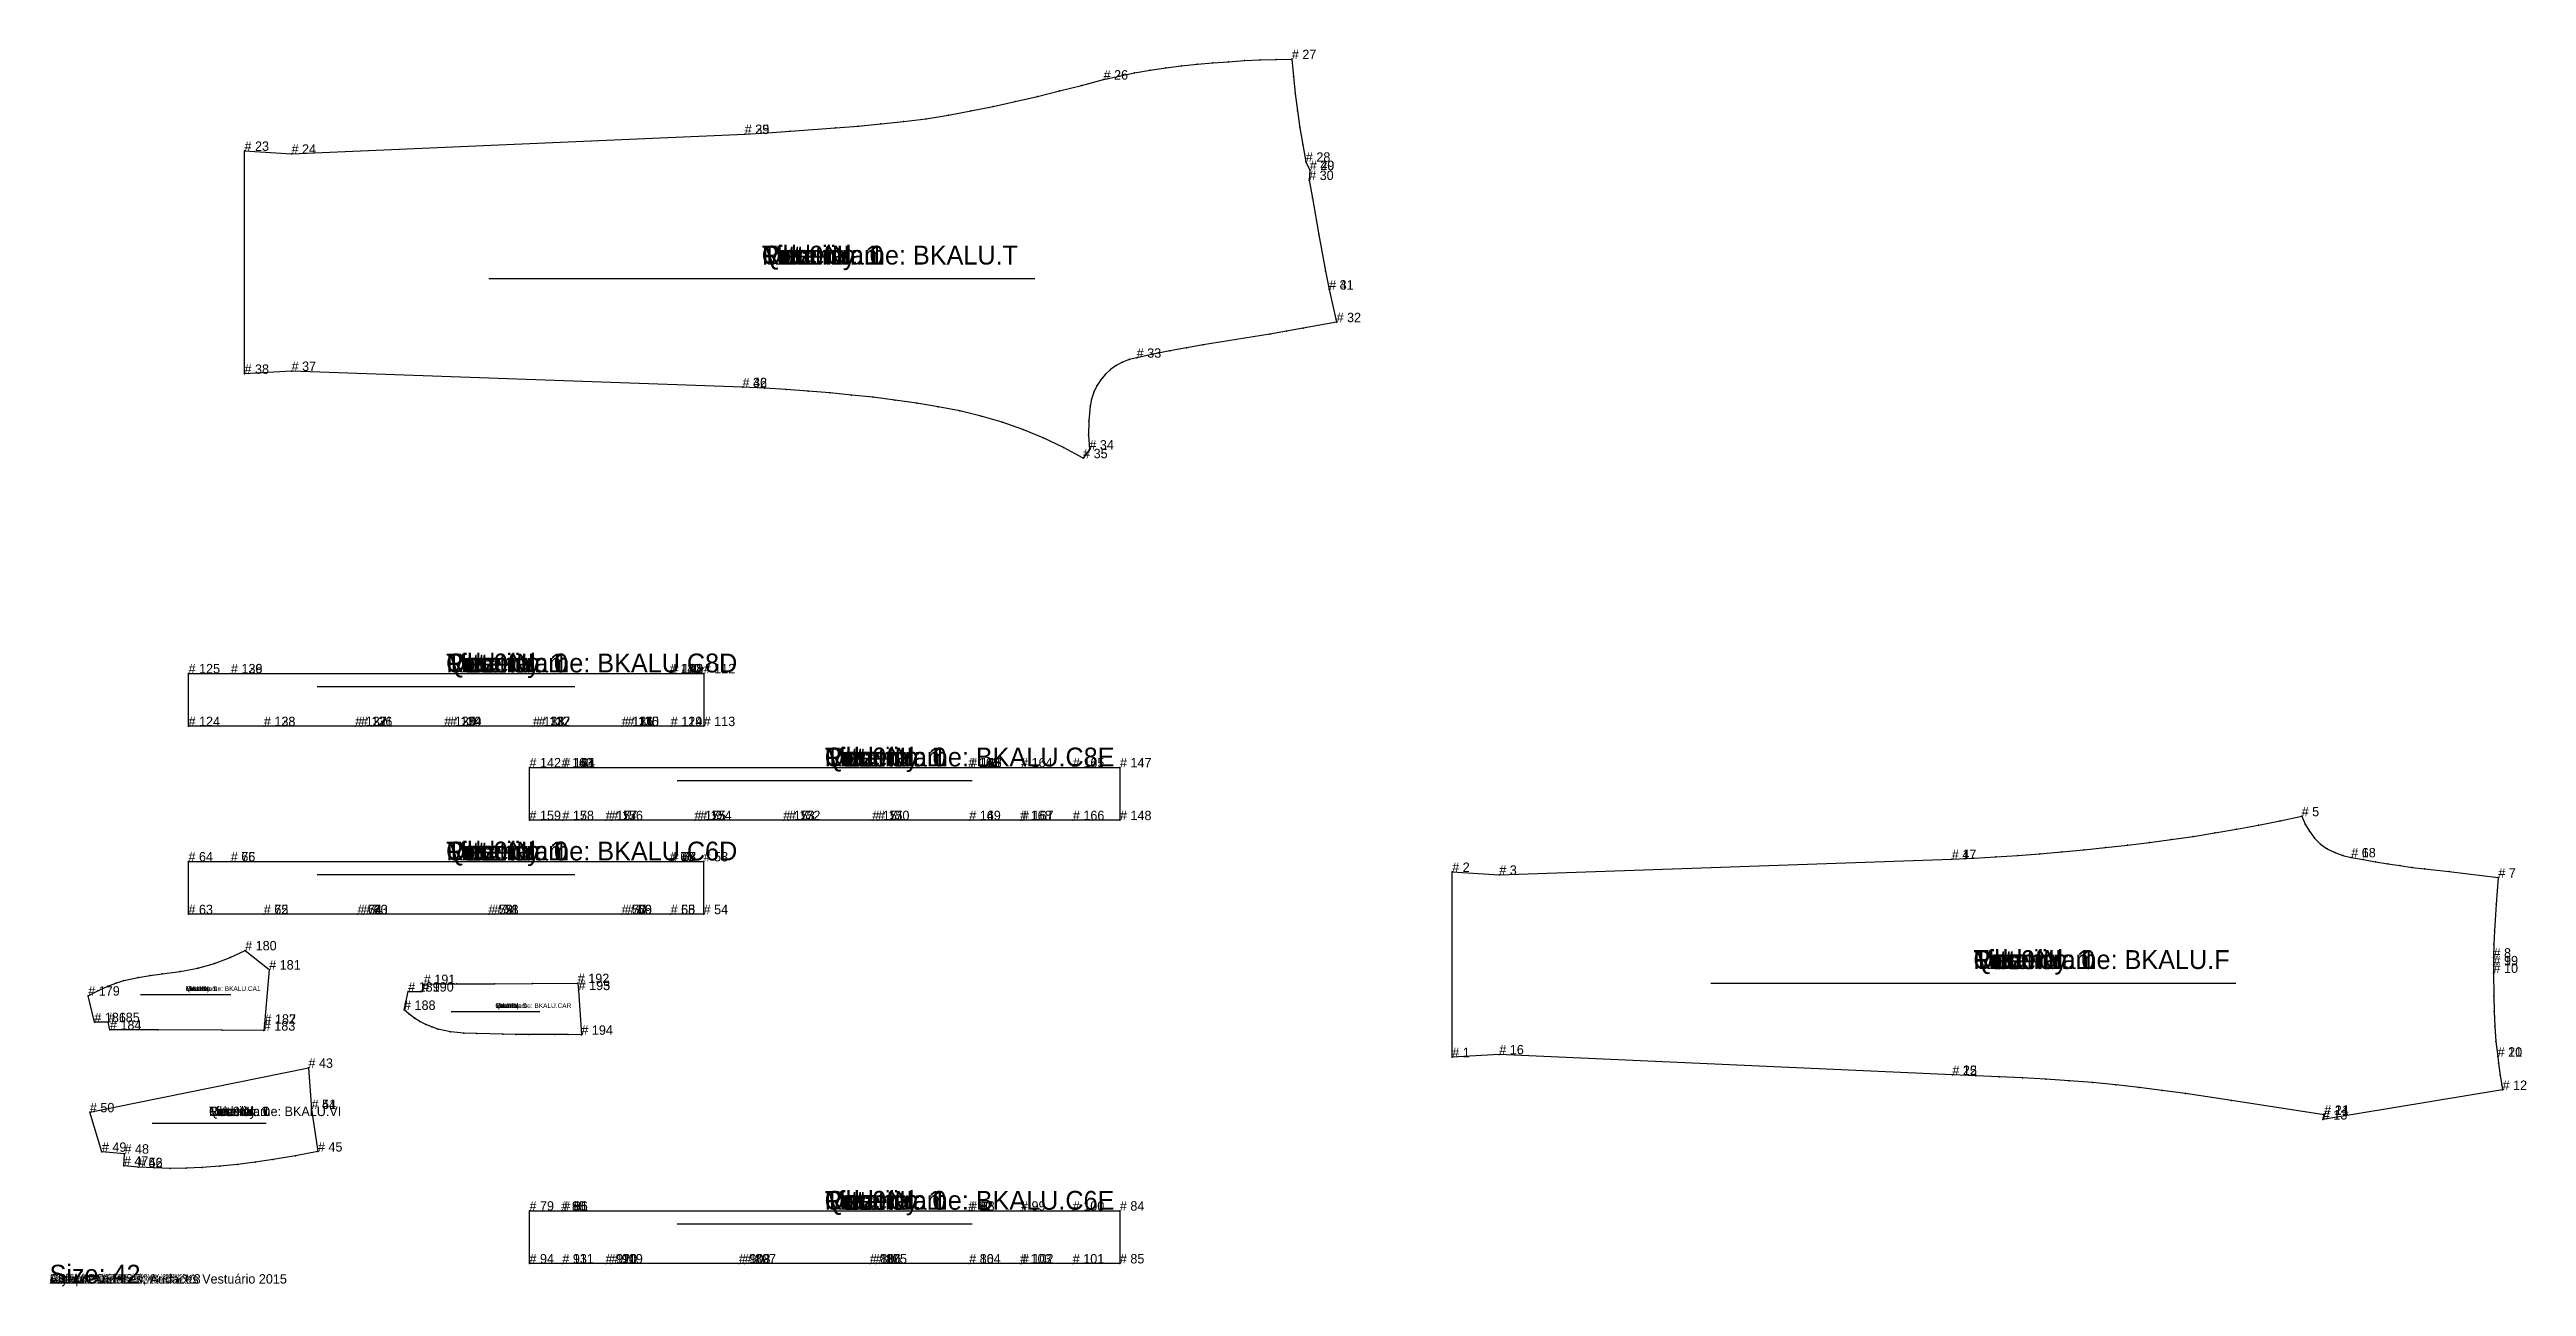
# Model space of a CAD drawing. Header units: metres. Extents: x 0 to 2630, y -3 to 1310.
import ezdxf

# ---------------------------------------------------------------- set-up
doc = ezdxf.new("R2010")
doc.units = ezdxf.units.M

# ---------------------------------------------------------------- blocks, each defined once
blk = doc.blocks.new('1')
at = {"layer": '1'}
blk.add_lwpolyline([(1489.4, 240.3), (1489.4, 436.9), (1539.4, 433.9), (2019.9, 450.5), (2043.2, 451.5), (2066.6, 452.8), (2089.9, 454.3), (2113.2, 456.1), (2136.6, 458.1), (2159.9, 460.3), (2183.1, 462.8), (2206.4, 465.4), (2229.7, 468.3), (2252.9, 471.3), (2276.1, 474.7), (2299.2, 478.3), (2322.3, 482.2), (2345.4, 486.5), (2368.4, 491.1), (2391.4, 496), (2395.2, 487.8), (2399.8, 480.1), (2405, 472.8), (2411.2, 466.3), (2418.5, 461.3), (2426.5, 457.5), (2435, 454.4), (2444, 452.4), (2456.8, 450), (2469.7, 447.7), (2482.7, 445.5), (2495.6, 443.6), (2508.7, 441.8), (2521.8, 440.3), (2548, 437.3), (2600.2, 430.9), (2598, 402.7), (2596, 374.4), (2595.4, 360.2), (2595.1, 346), (2595.1, 337.8), (2595.1, 329.8), (2595.4, 304.9), (2595.8, 288.9), (2596.5, 272.8), (2597.7, 256.8), (2599.5, 240.9), (2600.3, 234.1), (2602.2, 220.7), (2603.8, 210.6), (2604.7, 205.5), (2413.8, 174.1), (2415.3, 179.1), (2316.8, 194.2), (2267.9, 201.7), (2243.3, 205.1), (2218.8, 208.3), (2194.1, 211), (2169.4, 213.3), (2144.6, 215.2), (2119.8, 216.9), (2095, 218.4), (2070.2, 219.6), (2045.4, 220.6), (2020.5, 221.4), (1539.4, 243.3)], close=True, dxfattribs=at)
at = {"layer": '2'}
for p in [(2391.4, 496), (2019.9, 450.5), (2444, 452.4), (1489.4, 436.9), (1539.4, 433.9), (2600.2, 430.9), (2595.1, 346), (2595.1, 337.8), (2595.1, 329.8), (1489.4, 240.3), (1539.4, 243.3), (2599.5, 240.9), (2020.5, 221.4), (2604.7, 205.5), (2413.8, 174.1), (2415.3, 179.1)]:
    blk.add_point(p, dxfattribs=at)
at = {"layer": '3'}
for p in [(2276.1, 474.7), (2299.2, 478.3), (2322.3, 482.2), (2345.4, 486.5), (2368.4, 491.1), (2395.2, 487.8), (2399.8, 480.1), (2043.2, 451.5), (2066.6, 452.8), (2089.9, 454.3), (2113.2, 456.1), (2136.6, 458.1), (2159.9, 460.3), (2183.1, 462.8), (2206.4, 465.4), (2229.7, 468.3), (2252.9, 471.3), (2405, 472.8), (2411.2, 466.3), (2418.5, 461.3), (2426.5, 457.5), (2435, 454.4), (2456.8, 450), (2469.7, 447.7), (2482.7, 445.5), (2495.6, 443.6), (2508.7, 441.8), (2521.8, 440.3), (2548, 437.3), (2598, 402.7), (2596, 374.4), (2595.4, 360.2), (2595.4, 304.9), (2595.8, 288.9), (2596.5, 272.8), (2597.7, 256.8), (2045.4, 220.6), (2070.2, 219.6), (2095, 218.4), (2119.8, 216.9), (2144.6, 215.2), (2169.4, 213.3), (2194.1, 211), (2600.3, 234.1), (2602.2, 220.7), (2603.8, 210.6), (2218.8, 208.3), (2243.3, 205.1), (2267.9, 201.7), (2316.8, 194.2)]:
    blk.add_point(p, dxfattribs=at)
at = {"layer": '4'}
for p in [(2019.9, 450.5, 7.5), (2444, 452.4, 7.5), (2595.1, 337.8, 7.5), (2599.5, 240.9, 5.1), (2020.5, 221.4, 7.5), (2415.3, 179.1, 8.4)]:
    blk.add_point(p, dxfattribs=at)
at = {"layer": '7'}
blk.add_line((1764, 318.9), (2321.6, 318.9), dxfattribs=at)
at = {"layer": '84'}
blk.add_lwpolyline([(1489.4, 240.3), (1489.4, 436.9), (1539.4, 433.9), (2019.9, 450.5), (2043.2, 451.5), (2066.6, 452.8), (2089.9, 454.3), (2113.2, 456.1), (2136.6, 458.1), (2159.9, 460.3), (2183.1, 462.8), (2206.4, 465.4), (2229.7, 468.3), (2252.9, 471.3), (2276.1, 474.7), (2299.2, 478.3), (2322.3, 482.2), (2345.4, 486.5), (2368.4, 491.1), (2391.4, 496), (2395.2, 487.8), (2399.8, 480.1), (2405, 472.8), (2411.2, 466.3), (2418.5, 461.3), (2426.5, 457.5), (2435, 454.4), (2444, 452.4), (2456.8, 450), (2469.7, 447.7), (2482.7, 445.5), (2495.6, 443.6), (2508.7, 441.8), (2521.8, 440.3), (2548, 437.3), (2600.2, 430.9), (2598, 402.7), (2596, 374.4), (2595.4, 360.2), (2595.1, 346), (2595.1, 337.8), (2595.1, 329.8), (2595.4, 304.9), (2595.8, 288.9), (2596.5, 272.8), (2597.7, 256.8), (2599.5, 240.9), (2600.3, 234.1), (2602.2, 220.7), (2603.8, 210.6), (2604.7, 205.5), (2413.8, 174.1), (2415.3, 179.1), (2316.8, 194.2), (2267.9, 201.7), (2243.3, 205.1), (2218.8, 208.3), (2194.1, 211), (2169.4, 213.3), (2144.6, 215.2), (2119.8, 216.9), (2095, 218.4), (2070.2, 219.6), (2045.4, 220.6), (2020.5, 221.4), (1539.4, 243.3)], close=True, dxfattribs=at)
at = {"layer": '1'}
for s, height, p in [('# 17', 10, (2019.9, 450.5)), ('# 18', 10, (2444, 452.4)), ('Tilt: 0', 20, (2042.8, 333.9)), ('Quantity: 1', 20, (2042.8, 333.9)), ('Piece Name: BKALU.F', 20, (2042.8, 333.9)), ('Rotation: 0', 20, (2042.8, 333.9)), ('Fold: N', 20, (2042.8, 333.9)), ('Material: 1', 20, (2042.8, 333.9)), ('# 19', 10, (2595.1, 337.8)), ('# 20', 10, (2599.5, 240.9)), ('# 22', 10, (2020.5, 221.4)), ('# 21', 10, (2415.3, 179.1)), ('Size: 42', 10, (0, 0))]:
    blk.add_text(s, height=height, dxfattribs=at).set_placement(p)
at = {"layer": '2'}
for s, p in [('# 5', (2391.4, 496)), ('# 4', (2019.9, 450.5)), ('# 6', (2444, 452.4)), ('# 2', (1489.4, 436.9)), ('# 3', (1539.4, 433.9)), ('# 7', (2600.2, 430.9)), ('# 8', (2595.1, 346)), ('# 9', (2595.1, 337.8)), ('# 10', (2595.1, 329.8)), ('# 1', (1489.4, 240.3)), ('# 16', (1539.4, 243.3)), ('# 11', (2599.5, 240.9)), ('# 15', (2020.5, 221.4)), ('# 12', (2604.7, 205.5)), ('# 13', (2413.8, 174.1)), ('# 14', (2415.3, 179.1))]:
    blk.add_text(s, height=10, dxfattribs=at).set_placement(p)
blk = doc.blocks.new('2')
at = {"layer": '1'}
blk.add_lwpolyline([(207, 1202.2), (257, 1199.2), (738.2, 1220.1), (762.3, 1221.5), (786.4, 1223.1), (834.7, 1226.7), (858.7, 1228.6), (882.8, 1230.8), (906.8, 1233.3), (930.7, 1236.4), (954.5, 1240.2), (978.3, 1244.6), (1001.9, 1249.5), (1025.5, 1254.7), (1049, 1260.1), (1072.5, 1265.8), (1095.9, 1271.7), (1119.2, 1277.9), (1135.7, 1281.6), (1152.1, 1284.9), (1168.6, 1287.8), (1185.2, 1290.3), (1201.9, 1292.5), (1218.6, 1294.2), (1235.3, 1295.7), (1252, 1296.9), (1268.8, 1298), (1285.5, 1298.8), (1302.3, 1299.3), (1319.1, 1299.6), (1320.8, 1281.3), (1322.7, 1263.1), (1325.1, 1244.9), (1327.7, 1226.8), (1330.7, 1208.7), (1334, 1190.7), (1338.2, 1181.8), (1337.5, 1171.3), (1341, 1151.9), (1347.9, 1113.1), (1355, 1074.4), (1358.7, 1055), (1366.6, 1020.4), (1331.3, 1013.9), (1313.6, 1010.8), (1295.9, 1007.8), (1224.9, 996.4), (1207.2, 993.2), (1189.6, 989.9), (1172, 986.4), (1154.4, 982.7), (1146.5, 980.8), (1139.3, 978), (1132.7, 974.5), (1126.6, 970.2), (1121.1, 965.1), (1116.2, 959.3), (1112, 952.9), (1108.8, 946.1), (1106.5, 938.8), (1105, 931.2), (1103.7, 915.8), (1103.3, 900.5), (1104.1, 885.2), (1097.5, 876), (1076.6, 887.3), (1055.2, 897.5), (1033.5, 906.5), (1011.4, 914.3), (989.1, 920.8), (966.5, 926.2), (943.7, 930.7), (920.8, 934.5), (897.7, 937.8), (874.7, 940.7), (851.6, 943.1), (828.5, 945.3), (805.4, 947.2), (782.2, 948.9), (759.1, 950.3), (735.8, 951.4), (257, 968.6), (207, 965.6)], close=True, dxfattribs=at)
at = {"layer": '2'}
for p in [(1319.1, 1299.6), (1119.2, 1277.9), (738.2, 1220.1), (207, 1202.2), (257, 1199.2), (1334, 1190.7), (1337.5, 1171.3), (1338.2, 1181.8), (1358.7, 1055), (1366.6, 1020.4), (1154.4, 982.7), (207, 965.6), (257, 968.6), (735.8, 951.4), (1097.5, 876), (1104.1, 885.2)]:
    blk.add_point(p, dxfattribs=at)
at = {"layer": '3'}
for p in [(1185.2, 1290.3), (1201.9, 1292.5), (1218.6, 1294.2), (1235.3, 1295.7), (1252, 1296.9), (1268.8, 1298), (1285.5, 1298.8), (1302.3, 1299.3), (1072.5, 1265.8), (1095.9, 1271.7), (1135.7, 1281.6), (1152.1, 1284.9), (1168.6, 1287.8), (1320.8, 1281.3), (1322.7, 1263.1), (930.7, 1236.4), (954.5, 1240.2), (978.3, 1244.6), (1001.9, 1249.5), (1025.5, 1254.7), (1049, 1260.1), (1325.1, 1244.9), (762.3, 1221.5), (786.4, 1223.1), (834.7, 1226.7), (858.7, 1228.6), (882.8, 1230.8), (906.8, 1233.3), (1327.7, 1226.8), (1330.7, 1208.7), (1341, 1151.9), (1347.9, 1113.1), (1355, 1074.4), (1295.9, 1007.8), (1313.6, 1010.8), (1331.3, 1013.9), (1132.7, 974.5), (1139.3, 978), (1146.5, 980.8), (1172, 986.4), (1189.6, 989.9), (1207.2, 993.2), (1224.9, 996.4), (759.1, 950.3), (782.2, 948.9), (805.4, 947.2), (1112, 952.9), (1116.2, 959.3), (1121.1, 965.1), (1126.6, 970.2), (828.5, 945.3), (851.6, 943.1), (874.7, 940.7), (897.7, 937.8), (920.8, 934.5), (943.7, 930.7), (966.5, 926.2), (989.1, 920.8), (1105, 931.2), (1106.5, 938.8), (1108.8, 946.1), (1011.4, 914.3), (1033.5, 906.5), (1055.2, 897.5), (1103.3, 900.5), (1103.7, 915.8), (1076.6, 887.3)]:
    blk.add_point(p, dxfattribs=at)
at = {"layer": '4'}
for p in [(738.2, 1220.1, 7.5), (1338.2, 1181.8, 7.5), (1358.7, 1055, 7.5), (735.8, 951.4, 7.5)]:
    blk.add_point(p, dxfattribs=at)
at = {"layer": '7'}
blk.add_line((466.4, 1066.6), (1046.2, 1066.6), dxfattribs=at)
at = {"layer": '84'}
blk.add_lwpolyline([(207, 1202.2), (257, 1199.2), (738.2, 1220.1), (762.3, 1221.5), (786.4, 1223.1), (834.7, 1226.7), (858.7, 1228.6), (882.8, 1230.8), (906.8, 1233.3), (930.7, 1236.4), (954.5, 1240.2), (978.3, 1244.6), (1001.9, 1249.5), (1025.5, 1254.7), (1049, 1260.1), (1072.5, 1265.8), (1095.9, 1271.7), (1119.2, 1277.9), (1135.7, 1281.6), (1152.1, 1284.9), (1168.6, 1287.8), (1185.2, 1290.3), (1201.9, 1292.5), (1218.6, 1294.2), (1235.3, 1295.7), (1252, 1296.9), (1268.8, 1298), (1285.5, 1298.8), (1302.3, 1299.3), (1319.1, 1299.6), (1320.8, 1281.3), (1322.7, 1263.1), (1325.1, 1244.9), (1327.7, 1226.8), (1330.7, 1208.7), (1334, 1190.7), (1338.2, 1181.8), (1337.5, 1171.3), (1341, 1151.9), (1347.9, 1113.1), (1355, 1074.4), (1358.7, 1055), (1366.6, 1020.4), (1331.3, 1013.9), (1313.6, 1010.8), (1295.9, 1007.8), (1224.9, 996.4), (1207.2, 993.2), (1189.6, 989.9), (1172, 986.4), (1154.4, 982.7), (1146.5, 980.8), (1139.3, 978), (1132.7, 974.5), (1126.6, 970.2), (1121.1, 965.1), (1116.2, 959.3), (1112, 952.9), (1108.8, 946.1), (1106.5, 938.8), (1105, 931.2), (1103.7, 915.8), (1103.3, 900.5), (1104.1, 885.2), (1097.5, 876), (1076.6, 887.3), (1055.2, 897.5), (1033.5, 906.5), (1011.4, 914.3), (989.1, 920.8), (966.5, 926.2), (943.7, 930.7), (920.8, 934.5), (897.7, 937.8), (874.7, 940.7), (851.6, 943.1), (828.5, 945.3), (805.4, 947.2), (782.2, 948.9), (759.1, 950.3), (735.8, 951.4), (257, 968.6), (207, 965.6)], close=True, dxfattribs=at)
at = {"layer": '1'}
for s, height, p in [('# 39', 10, (738.2, 1220.1)), ('# 40', 10, (1338.2, 1181.8)), ('Tilt: 0', 20, (756.3, 1081.6)), ('Quantity: 1', 20, (756.3, 1081.6)), ('Piece Name: BKALU.T', 20, (756.3, 1081.6)), ('Rotation: 0', 20, (756.3, 1081.6)), ('Fold: N', 20, (756.3, 1081.6)), ('Material: 1', 20, (756.3, 1081.6)), ('# 41', 10, (1358.7, 1055)), ('# 42', 10, (735.8, 951.4)), ('Size: 42', 20, (0, 0))]:
    blk.add_text(s, height=height, dxfattribs=at).set_placement(p)
at = {"layer": '2'}
for s, p in [('# 27', (1319.1, 1299.6)), ('# 26', (1119.2, 1277.9)), ('# 23', (207, 1202.2)), ('# 25', (738.2, 1220.1)), ('# 24', (257, 1199.2)), ('# 28', (1334, 1190.7)), ('# 29', (1338.2, 1181.8)), ('# 30', (1337.5, 1171.3)), ('# 31', (1358.7, 1055)), ('# 32', (1366.6, 1020.4)), ('# 38', (207, 965.6)), ('# 37', (257, 968.6)), ('# 33', (1154.4, 982.7)), ('# 36', (735.8, 951.4)), ('# 34', (1104.1, 885.2)), ('# 35', (1097.5, 876))]:
    blk.add_text(s, height=10, dxfattribs=at).set_placement(p)
blk = doc.blocks.new('3')
at = {"layer": '1'}
blk.add_lwpolyline([(274.9, 229), (278.2, 185.3), (285, 140.1), (261.2, 135.6), (237.3, 131.6), (218.5, 128.8), (199.7, 126.4), (180.8, 124.5), (161.9, 123.1), (145, 122.4), (128, 122.3), (111, 122.7), (94, 123.5), (79, 125.1), (79.6, 137.9), (55.6, 139.9), (42.8, 181.8)], close=True, dxfattribs=at)
at = {"layer": '2'}
for p in [(274.9, 229), (278.2, 185.3), (42.8, 181.8), (55.6, 139.9), (79.6, 137.9), (285, 140.1), (79, 125.1), (94, 123.5)]:
    blk.add_point(p, dxfattribs=at)
at = {"layer": '3'}
for p in [(237.3, 131.6), (261.2, 135.6), (111, 122.7), (128, 122.3), (145, 122.4), (161.9, 123.1), (180.8, 124.5), (199.7, 126.4), (218.5, 128.8)]:
    blk.add_point(p, dxfattribs=at)
at = {"layer": '4'}
for p in [(278.2, 185.3, 6.6), (94, 123.5, 5.7)]:
    blk.add_point(p, dxfattribs=at)
at = {"layer": '7'}
blk.add_line((108.8, 170.3), (229.9, 170.3), dxfattribs=at)
at = {"layer": '84'}
blk.add_lwpolyline([(274.9, 229), (278.2, 185.3), (285, 140.1), (261.2, 135.6), (237.3, 131.6), (218.5, 128.8), (199.7, 126.4), (180.8, 124.5), (161.9, 123.1), (145, 122.4), (128, 122.3), (111, 122.7), (94, 123.5), (79, 125.1), (79.6, 137.9), (55.6, 139.9), (42.8, 181.8)], close=True, dxfattribs=at)
at = {"layer": '1'}
for s, height, p in [('Tilt: 0', 10, (169.3, 177.8)), ('Quantity: 1', 10, (169.3, 177.8)), ('Piece Name: BKALU.VI', 10, (169.3, 177.8)), ('Rotation: 0', 10, (169.3, 177.8)), ('Fold: N', 10, (169.3, 177.8)), ('Material: 1', 10, (169.3, 177.8)), ('# 51', 10, (278.2, 185.3)), ('# 52', 10, (94, 123.5)), ('Size: 42', 20, (0, 0))]:
    blk.add_text(s, height=height, dxfattribs=at).set_placement(p)
at = {"layer": '2'}
for s, p in [('# 43', (274.9, 229)), ('# 50', (42.8, 181.8)), ('# 44', (278.2, 185.3)), ('# 49', (55.6, 139.9)), ('# 47', (79, 125.1)), ('# 48', (79.6, 137.9)), ('# 46', (94, 123.5)), ('# 45', (285, 140.1))]:
    blk.add_text(s, height=10, dxfattribs=at).set_placement(p)
blk = doc.blocks.new('4')
at = {"layer": '1'}
blk.add_lwpolyline([(694.5, 448.1), (694.5, 392.1), (659.5, 392.1), (613.5, 392.1), (607.5, 392.1), (472, 392.1), (466, 392.1), (333, 392.1), (327, 392.1), (227.5, 392.1), (147.5, 392.1), (147.5, 448.1), (192.5, 448.1), (658.5, 448.1), (660.5, 448.1)], close=True, dxfattribs=at)
at = {"layer": '2'}
for p in [(147.5, 448.1), (192.5, 448.1), (658.5, 448.1), (660.5, 448.1), (694.5, 448.1), (147.5, 392.1), (227.5, 392.1), (327, 392.1), (333, 392.1), (466, 392.1), (472, 392.1), (607.5, 392.1), (613.5, 392.1), (659.5, 392.1), (694.5, 392.1)]:
    blk.add_point(p, dxfattribs=at)
at = {"layer": '4'}
for p in [(192.5, 448.1, 7.5), (658.5, 448.1, 7.5), (660.5, 448.1, 7.5), (227.5, 392.1, 7.5), (327, 392.1, 7.1), (333, 392.1, 7.1), (466, 392.1, 7.1), (472, 392.1, 7.1), (607.5, 392.1, 7.1), (613.5, 392.1, 7.1), (659.5, 392.1, 7.5)]:
    blk.add_point(p, dxfattribs=at)
at = {"layer": '7'}
blk.add_line((284.3, 434.1), (557.8, 434.1), dxfattribs=at)
at = {"layer": '84'}
blk.add_lwpolyline([(694.5, 448.1), (694.5, 392.1), (659.5, 392.1), (613.5, 392.1), (607.5, 392.1), (472, 392.1), (466, 392.1), (333, 392.1), (327, 392.1), (227.5, 392.1), (147.5, 392.1), (147.5, 448.1), (192.5, 448.1), (658.5, 448.1), (660.5, 448.1)], close=True, dxfattribs=at)
at = {"layer": '1'}
for s, height, p in [('# 76', 10, (192.5, 448.1)), ('Tilt: 0', 20, (421.1, 449.1)), ('Quantity: 1', 20, (421.1, 449.1)), ('Piece Name: BKALU.C6D', 20, (421.1, 449.1)), ('Rotation: 0', 20, (421.1, 449.1)), ('Fold: N', 20, (421.1, 449.1)), ('Material: 1', 20, (421.1, 449.1)), ('# 77', 10, (658.5, 448.1)), ('# 78', 10, (660.5, 448.1)), ('# 75', 10, (227.5, 392.1)), ('# 74', 10, (327, 392.1)), ('# 73', 10, (333, 392.1)), ('# 72', 10, (466, 392.1)), ('# 71', 10, (472, 392.1)), ('# 70', 10, (607.5, 392.1)), ('# 69', 10, (613.5, 392.1)), ('# 68', 10, (659.5, 392.1)), ('Size: 42', 10, (0, 0))]:
    blk.add_text(s, height=height, dxfattribs=at).set_placement(p)
at = {"layer": '2'}
for s, p in [('# 64', (147.5, 448.1)), ('# 65', (192.5, 448.1)), ('# 66', (658.5, 448.1)), ('# 67', (660.5, 448.1)), ('# 53', (694.5, 448.1)), ('# 63', (147.5, 392.1)), ('# 62', (227.5, 392.1)), ('# 61', (327, 392.1)), ('# 60', (333, 392.1)), ('# 59', (466, 392.1)), ('# 58', (472, 392.1)), ('# 57', (607.5, 392.1)), ('# 56', (613.5, 392.1)), ('# 55', (659.5, 392.1)), ('# 54', (694.5, 392.1))]:
    blk.add_text(s, height=10, dxfattribs=at).set_placement(p)
blk = doc.blocks.new('5')
at = {"layer": '1'}
blk.add_lwpolyline([(509.6, 77.4), (543.5, 77.4), (545.5, 77.4), (975.5, 77.4), (977.5, 77.4), (1031.5, 77.4), (1086.5, 77.4), (1136.5, 77.4), (1136.5, 21.4), (1086.5, 21.4), (1032.5, 21.4), (1030.5, 21.4), (976.5, 21.4), (877, 21.4), (871, 21.4), (738, 21.4), (732, 21.4), (596.5, 21.4), (590.5, 21.4), (544.5, 21.4), (509.6, 21.4)], close=True, dxfattribs=at)
at = {"layer": '2'}
for p in [(509.6, 77.4), (543.5, 77.4), (545.5, 77.4), (975.5, 77.4), (977.5, 77.4), (1136.5, 77.4), (509.6, 21.4), (544.5, 21.4), (590.5, 21.4), (596.5, 21.4), (732, 21.4), (738, 21.4), (871, 21.4), (877, 21.4), (976.5, 21.4), (1136.5, 21.4)]:
    blk.add_point(p, dxfattribs=at)
at = {"layer": '3'}
for p in [(1031.5, 77.4), (1086.5, 77.4), (1030.5, 21.4), (1032.5, 21.4), (1086.5, 21.4)]:
    blk.add_point(p, dxfattribs=at)
at = {"layer": '4'}
for p in [(543.5, 77.4, 7.5), (545.5, 77.4, 7.5), (975.5, 77.4, 7.5), (977.5, 77.4, 7.5), (1031.5, 77.4, 7.5), (1086.5, 77.4, 7.5), (544.5, 21.4, 7.5), (590.5, 21.4, 7.1), (596.5, 21.4, 7.1), (732, 21.4, 7.1), (738, 21.4, 7.1), (871, 21.4, 7.1), (877, 21.4, 7.1), (976.5, 21.4, 7.5), (1030.5, 21.4, 7.5), (1032.5, 21.4, 7.5), (1086.5, 21.4, 7.5)]:
    blk.add_point(p, dxfattribs=at)
at = {"layer": '7'}
blk.add_line((666.3, 63.4), (979.8, 63.4), dxfattribs=at)
at = {"layer": '84'}
blk.add_lwpolyline([(509.6, 77.4), (543.5, 77.4), (545.5, 77.4), (975.5, 77.4), (977.5, 77.4), (1031.5, 77.4), (1086.5, 77.4), (1136.5, 77.4), (1136.5, 21.4), (1086.5, 21.4), (1032.5, 21.4), (1030.5, 21.4), (976.5, 21.4), (877, 21.4), (871, 21.4), (738, 21.4), (732, 21.4), (596.5, 21.4), (590.5, 21.4), (544.5, 21.4), (509.6, 21.4)], close=True, dxfattribs=at)
at = {"layer": '1'}
for s, height, p in [('# 95', 10, (543.5, 77.4)), ('# 96', 10, (545.5, 77.4)), ('Tilt: 0', 20, (823, 78.4)), ('Quantity: 1', 20, (823, 78.4)), ('Piece Name: BKALU.C6E', 20, (823, 78.4)), ('Rotation: 0', 20, (823, 78.4)), ('Fold: N', 20, (823, 78.4)), ('Material: 1', 20, (823, 78.4)), ('# 97', 10, (975.5, 77.4)), ('# 98', 10, (977.5, 77.4)), ('# 99', 10, (1031.5, 77.4)), ('# 100', 10, (1086.5, 77.4)), ('# 111', 10, (544.5, 21.4)), ('# 110', 10, (590.5, 21.4)), ('# 109', 10, (596.5, 21.4)), ('# 108', 10, (732, 21.4)), ('# 107', 10, (738, 21.4)), ('# 106', 10, (871, 21.4)), ('# 105', 10, (877, 21.4)), ('# 104', 10, (976.5, 21.4)), ('# 103', 10, (1030.5, 21.4)), ('# 102', 10, (1032.5, 21.4)), ('# 101', 10, (1086.5, 21.4)), ('Size: 42', 20, (0, 0))]:
    blk.add_text(s, height=height, dxfattribs=at).set_placement(p)
at = {"layer": '2'}
for s, p in [('# 79', (509.6, 77.4)), ('# 80', (543.5, 77.4)), ('# 81', (545.5, 77.4)), ('# 82', (975.5, 77.4)), ('# 83', (977.5, 77.4)), ('# 84', (1136.5, 77.4)), ('# 94', (509.6, 21.4)), ('# 93', (544.5, 21.4)), ('# 92', (590.5, 21.4)), ('# 91', (596.5, 21.4)), ('# 90', (732, 21.4)), ('# 89', (738, 21.4)), ('# 88', (871, 21.4)), ('# 87', (877, 21.4)), ('# 86', (976.5, 21.4)), ('# 85', (1136.5, 21.4))]:
    blk.add_text(s, height=10, dxfattribs=at).set_placement(p)
blk = doc.blocks.new('6')
at = {"layer": '1'}
blk.add_lwpolyline([(694.6, 647.7), (694.6, 591.7), (659.6, 591.7), (613.6, 591.7), (607.6, 591.7), (519.3, 591.7), (513.3, 591.7), (425.1, 591.7), (419.1, 591.7), (330.6, 591.7), (324.6, 591.7), (227.6, 591.7), (147.6, 591.7), (147.6, 647.7), (192.6, 647.7), (658.6, 647.7), (660.6, 647.7)], close=True, dxfattribs=at)
at = {"layer": '2'}
for p in [(147.6, 647.7), (192.6, 647.7), (658.6, 647.7), (660.6, 647.7), (694.6, 647.7), (147.6, 591.7), (227.6, 591.7), (324.6, 591.7), (330.6, 591.7), (419.1, 591.7), (425.1, 591.7), (513.3, 591.7), (519.3, 591.7), (607.6, 591.7), (613.6, 591.7), (659.6, 591.7), (694.6, 591.7)]:
    blk.add_point(p, dxfattribs=at)
at = {"layer": '4'}
for p in [(192.6, 647.7, 7.5), (658.6, 647.7, 7.5), (660.6, 647.7, 7.5), (227.6, 591.7, 7.5), (324.6, 591.7, 7.1), (330.6, 591.7, 7.1), (419.1, 591.7, 7.1), (425.1, 591.7, 7.1), (513.3, 591.7, 7.1), (519.3, 591.7, 7.1), (607.6, 591.7, 7.1), (613.6, 591.7, 7.1), (659.6, 591.7, 7.5)]:
    blk.add_point(p, dxfattribs=at)
at = {"layer": '7'}
blk.add_line((284.3, 633.7), (557.8, 633.7), dxfattribs=at)
at = {"layer": '84'}
blk.add_lwpolyline([(694.6, 647.7), (694.6, 591.7), (659.6, 591.7), (613.6, 591.7), (607.6, 591.7), (519.3, 591.7), (513.3, 591.7), (425.1, 591.7), (419.1, 591.7), (330.6, 591.7), (324.6, 591.7), (227.6, 591.7), (147.6, 591.7), (147.6, 647.7), (192.6, 647.7), (658.6, 647.7), (660.6, 647.7)], close=True, dxfattribs=at)
at = {"layer": '1'}
for s, height, p in [('# 139', 10, (192.6, 647.7)), ('Tilt: 0', 20, (421.1, 648.7)), ('Quantity: 1', 20, (421.1, 648.7)), ('Piece Name: BKALU.C8D', 20, (421.1, 648.7)), ('Rotation: 0', 20, (421.1, 648.7)), ('Fold: N', 20, (421.1, 648.7)), ('Material: 1', 20, (421.1, 648.7)), ('# 140', 10, (658.6, 647.7)), ('# 141', 10, (660.6, 647.7)), ('# 138', 10, (227.6, 591.7)), ('# 137', 10, (324.6, 591.7)), ('# 136', 10, (330.6, 591.7)), ('# 135', 10, (419.1, 591.7)), ('# 134', 10, (425.1, 591.7)), ('# 133', 10, (513.3, 591.7)), ('# 132', 10, (519.3, 591.7)), ('# 131', 10, (607.6, 591.7)), ('# 130', 10, (613.6, 591.7)), ('# 129', 10, (659.6, 591.7)), ('Size: 42', 20, (0, 0))]:
    blk.add_text(s, height=height, dxfattribs=at).set_placement(p)
at = {"layer": '2'}
for s, p in [('# 125', (147.6, 647.7)), ('# 126', (192.6, 647.7)), ('# 127', (658.6, 647.7)), ('# 128', (660.6, 647.7)), ('# 112', (694.6, 647.7)), ('# 124', (147.6, 591.7)), ('# 123', (227.6, 591.7)), ('# 122', (324.6, 591.7)), ('# 121', (330.6, 591.7)), ('# 120', (419.1, 591.7)), ('# 119', (425.1, 591.7)), ('# 118', (513.3, 591.7)), ('# 117', (519.3, 591.7)), ('# 116', (607.6, 591.7)), ('# 115', (613.6, 591.7)), ('# 114', (659.6, 591.7)), ('# 113', (694.6, 591.7))]:
    blk.add_text(s, height=10, dxfattribs=at).set_placement(p)
blk = doc.blocks.new('7')
at = {"layer": '1'}
blk.add_lwpolyline([(509.6, 547.9), (543.6, 547.9), (545.6, 547.9), (975.6, 547.9), (977.6, 547.9), (1031.6, 547.9), (1086.6, 547.9), (1136.6, 547.9), (1136.6, 491.9), (1086.6, 491.9), (1032.6, 491.9), (1030.6, 491.9), (976.6, 491.9), (879.6, 491.9), (873.6, 491.9), (785.1, 491.9), (779.1, 491.9), (690.8, 491.9), (684.8, 491.9), (596.6, 491.9), (590.6, 491.9), (544.6, 491.9), (509.6, 491.9)], close=True, dxfattribs=at)
at = {"layer": '2'}
for p in [(509.6, 547.9), (543.6, 547.9), (545.6, 547.9), (975.6, 547.9), (977.6, 547.9), (1136.6, 547.9), (509.6, 491.9), (544.6, 491.9), (590.6, 491.9), (596.6, 491.9), (684.8, 491.9), (690.8, 491.9), (779.1, 491.9), (785.1, 491.9), (873.6, 491.9), (879.6, 491.9), (976.6, 491.9), (1136.6, 491.9)]:
    blk.add_point(p, dxfattribs=at)
at = {"layer": '3'}
for p in [(1031.6, 547.9), (1086.6, 547.9), (1030.6, 491.9), (1032.6, 491.9), (1086.6, 491.9)]:
    blk.add_point(p, dxfattribs=at)
at = {"layer": '4'}
for p in [(543.6, 547.9, 7.5), (545.6, 547.9, 7.5), (975.6, 547.9, 7.5), (977.6, 547.9, 7.5), (1031.6, 547.9, 7.5), (1086.6, 547.9, 7.5), (544.6, 491.9, 7.5), (590.6, 491.9, 7.1), (596.6, 491.9, 7.1), (684.8, 491.9, 7.1), (690.8, 491.9, 7.1), (779.1, 491.9, 7.1), (785.1, 491.9, 7.1), (873.6, 491.9, 7.1), (879.6, 491.9, 7.1), (976.6, 491.9, 7.5), (1030.6, 491.9, 7.5), (1032.6, 491.9, 7.5), (1086.6, 491.9, 7.5)]:
    blk.add_point(p, dxfattribs=at)
at = {"layer": '7'}
blk.add_line((666.3, 533.9), (979.8, 533.9), dxfattribs=at)
at = {"layer": '84'}
blk.add_lwpolyline([(509.6, 547.9), (543.6, 547.9), (545.6, 547.9), (975.6, 547.9), (977.6, 547.9), (1031.6, 547.9), (1086.6, 547.9), (1136.6, 547.9), (1136.6, 491.9), (1086.6, 491.9), (1032.6, 491.9), (1030.6, 491.9), (976.6, 491.9), (879.6, 491.9), (873.6, 491.9), (785.1, 491.9), (779.1, 491.9), (690.8, 491.9), (684.8, 491.9), (596.6, 491.9), (590.6, 491.9), (544.6, 491.9), (509.6, 491.9)], close=True, dxfattribs=at)
at = {"layer": '1'}
for s, height, p in [('# 160', 10, (543.6, 547.9)), ('# 161', 10, (545.6, 547.9)), ('Tilt: 0', 20, (823.1, 548.9)), ('Quantity: 1', 20, (823.1, 548.9)), ('Piece Name: BKALU.C8E', 20, (823.1, 548.9)), ('Rotation: 0', 20, (823.1, 548.9)), ('Fold: N', 20, (823.1, 548.9)), ('Material: 1', 20, (823.1, 548.9)), ('# 162', 10, (975.6, 547.9)), ('# 163', 10, (977.6, 547.9)), ('# 164', 10, (1031.6, 547.9)), ('# 165', 10, (1086.6, 547.9)), ('# 178', 10, (544.6, 491.9)), ('# 177', 10, (590.6, 491.9)), ('# 176', 10, (596.6, 491.9)), ('# 175', 10, (684.8, 491.9)), ('# 174', 10, (690.8, 491.9)), ('# 173', 10, (779.1, 491.9)), ('# 172', 10, (785.1, 491.9)), ('# 171', 10, (873.6, 491.9)), ('# 170', 10, (879.6, 491.9)), ('# 169', 10, (976.6, 491.9)), ('# 168', 10, (1030.6, 491.9)), ('# 167', 10, (1032.6, 491.9)), ('# 166', 10, (1086.6, 491.9)), ('Size: 42', 20, (0, 0))]:
    blk.add_text(s, height=height, dxfattribs=at).set_placement(p)
at = {"layer": '2'}
for s, p in [('# 142', (509.6, 547.9)), ('# 143', (543.6, 547.9)), ('# 144', (545.6, 547.9)), ('# 145', (975.6, 547.9)), ('# 146', (977.6, 547.9)), ('# 147', (1136.6, 547.9)), ('# 159', (509.6, 491.9)), ('# 158', (544.6, 491.9)), ('# 157', (590.6, 491.9)), ('# 156', (596.6, 491.9)), ('# 155', (684.8, 491.9)), ('# 154', (690.8, 491.9)), ('# 153', (779.1, 491.9)), ('# 152', (785.1, 491.9)), ('# 151', (873.6, 491.9)), ('# 150', (879.6, 491.9)), ('# 149', (976.6, 491.9)), ('# 148', (1136.6, 491.9))]:
    blk.add_text(s, height=10, dxfattribs=at).set_placement(p)
blk = doc.blocks.new('8')
at = {"layer": '1'}
blk.add_lwpolyline([(41.1, 305.6), (51.4, 310.9), (61.9, 315.6), (70.3, 318.8), (78.8, 321.6), (94.1, 324.9), (106.8, 327), (119.6, 328.8), (138.7, 331.3), (157.5, 334.7), (175, 339.7), (191.9, 346.2), (207.7, 353.7), (233.2, 333.3), (228.2, 275.8), (227.5, 268.5), (183.3, 269), (115.1, 269.4), (64.1, 269.5), (62.3, 277.5), (47.6, 277.4)], close=True, dxfattribs=at)
at = {"layer": '2'}
for p in [(207.7, 353.7), (233.2, 333.3), (41.1, 305.6), (47.6, 277.4), (62.3, 277.5), (64.1, 269.5), (227.5, 268.5), (228.2, 275.8)]:
    blk.add_point(p, dxfattribs=at)
at = {"layer": '3'}
for p in [(191.9, 346.2), (70.3, 318.8), (78.8, 321.6), (94.1, 324.9), (106.8, 327), (119.6, 328.8), (138.7, 331.3), (157.5, 334.7), (175, 339.7), (51.4, 310.9), (61.9, 315.6), (115.1, 269.4), (183.3, 269)]:
    blk.add_point(p, dxfattribs=at)
at = {"layer": '4'}
blk.add_point((228.2, 275.8, 7.5), dxfattribs=at)
at = {"layer": '7'}
blk.add_line((96.6, 306.9), (192.6, 306.9), dxfattribs=at)
at = {"layer": '84'}
blk.add_lwpolyline([(41.1, 305.6), (51.4, 310.9), (61.9, 315.6), (70.3, 318.8), (78.8, 321.6), (94.1, 324.9), (106.8, 327), (119.6, 328.8), (138.7, 331.3), (157.5, 334.7), (175, 339.7), (191.9, 346.2), (207.7, 353.7), (233.2, 333.3), (228.2, 275.8), (227.5, 268.5), (183.3, 269), (115.1, 269.4), (64.1, 269.5), (62.3, 277.5), (47.6, 277.4)], close=True, dxfattribs=at)
at = {"layer": '1'}
for s, height, p in [('Tilt: 0', 5, (144.6, 310.6)), ('Quantity: 1', 5, (144.6, 310.6)), ('Piece Name: BKALU.CA1', 5, (144.6, 310.6)), ('Rotation: 0', 5, (144.6, 310.6)), ('Fold: N', 5, (144.6, 310.6)), ('Material: 1', 5, (144.6, 310.6)), ('# 187', 10, (228.2, 275.8)), ('Size: 42', 20, (0, 0))]:
    blk.add_text(s, height=height, dxfattribs=at).set_placement(p)
at = {"layer": '2'}
for s, p in [('# 180', (207.7, 353.7)), ('# 181', (233.2, 333.3)), ('# 179', (41.1, 305.6)), ('# 186', (47.6, 277.4)), ('# 185', (62.3, 277.5)), ('# 184', (64.1, 269.5)), ('# 183', (227.5, 268.5)), ('# 182', (228.2, 275.8))]:
    blk.add_text(s, height=10, dxfattribs=at).set_placement(p)
blk = doc.blocks.new('9')
at = {"layer": '1'}
blk.add_lwpolyline([(376.4, 290.5), (380.8, 309.9), (395.7, 309.9), (397.4, 317.9), (432.2, 318), (472.6, 318.3), (513, 318.6), (560.9, 318.9), (561.8, 311.5), (564.7, 264.1), (550.8, 264.3), (536.9, 264.4), (509.1, 264.3), (495.3, 264.4), (481.4, 264.6), (453.6, 265.3), (439.8, 265.8), (425.9, 267.2), (412.4, 270.2), (405.8, 272.4), (399.4, 275), (393.3, 278.2), (387.4, 281.8), (381.8, 285.9)], close=True, dxfattribs=at)
at = {"layer": '2'}
for p in [(397.4, 317.9), (560.9, 318.9), (376.4, 290.5), (380.8, 309.9), (395.7, 309.9), (561.8, 311.5), (564.7, 264.1)]:
    blk.add_point(p, dxfattribs=at)
at = {"layer": '3'}
for p in [(432.2, 318), (472.6, 318.3), (513, 318.6), (381.8, 285.9), (387.4, 281.8), (393.3, 278.2), (399.4, 275), (405.8, 272.4), (412.4, 270.2), (425.9, 267.2), (439.8, 265.8), (453.6, 265.3), (481.4, 264.6), (495.3, 264.4), (509.1, 264.3), (536.9, 264.4), (550.8, 264.3)]:
    blk.add_point(p, dxfattribs=at)
at = {"layer": '4'}
blk.add_point((561.8, 311.5, 7.5), dxfattribs=at)
at = {"layer": '7'}
blk.add_line((426.3, 288.8), (520.5, 288.8), dxfattribs=at)
at = {"layer": '84'}
blk.add_lwpolyline([(376.4, 290.5), (380.8, 309.9), (395.7, 309.9), (397.4, 317.9), (432.2, 318), (472.6, 318.3), (513, 318.6), (560.9, 318.9), (561.8, 311.5), (564.7, 264.1), (550.8, 264.3), (536.9, 264.4), (509.1, 264.3), (495.3, 264.4), (481.4, 264.6), (453.6, 265.3), (439.8, 265.8), (425.9, 267.2), (412.4, 270.2), (405.8, 272.4), (399.4, 275), (393.3, 278.2), (387.4, 281.8), (381.8, 285.9)], close=True, dxfattribs=at)
at = {"layer": '1'}
for s, height, p in [('# 195', 10, (561.8, 311.5)), ('Tilt: 0', 5, (473.4, 292.5)), ('Quantity: 1', 5, (473.4, 292.5)), ('Piece Name: BKALU.CAR', 5, (473.4, 292.5)), ('Rotation: 0', 5, (473.4, 292.5)), ('Fold: N', 5, (473.4, 292.5)), ('Material: 1', 5, (473.4, 292.5)), ('Size: 42', 5, (0, 0))]:
    blk.add_text(s, height=height, dxfattribs=at).set_placement(p)
at = {"layer": '2'}
for s, p in [('# 189', (380.8, 309.9)), ('# 190', (395.7, 309.9)), ('# 191', (397.4, 317.9)), ('# 192', (560.9, 318.9)), ('# 193', (561.8, 311.5)), ('# 188', (376.4, 290.5)), ('# 194', (564.7, 264.1))]:
    blk.add_text(s, height=10, dxfattribs=at).set_placement(p)

msp = doc.modelspace()

# ---------------------------------------------------------------- linework, layer by layer
at = {"layer": '10'}
msp.add_line((0, 0), (0, 0), dxfattribs=at)
at = {"layer": '9'}
msp.add_line((0, 0), (0, 0), dxfattribs=at)

# ---------------------------------------------------------------- block references
at = {"layer": '1'}
for name in ['2', '6', '7', '1', '4', '8', '9', '3', '5']:
    msp.add_blockref(name, (0, 0), dxfattribs=at)

# ---------------------------------------------------------------- texts
for s in ['Author: Audaces; Audaces Vestuário 2015', 'ASTM/PDE: 1', 'Style Name: ASTM D 6673', 'Sample Size: 42', 'Grade Rule Table: KALU0', 'Creation Date: 12-1-2025', 'Creation Time: 20:58', 'Curve Tolerance: 0.025', 'Units: METRIC']:
    msp.add_text(s, height=10, dxfattribs=at).set_placement((0, 0))

doc.saveas('drawing.dxf')
